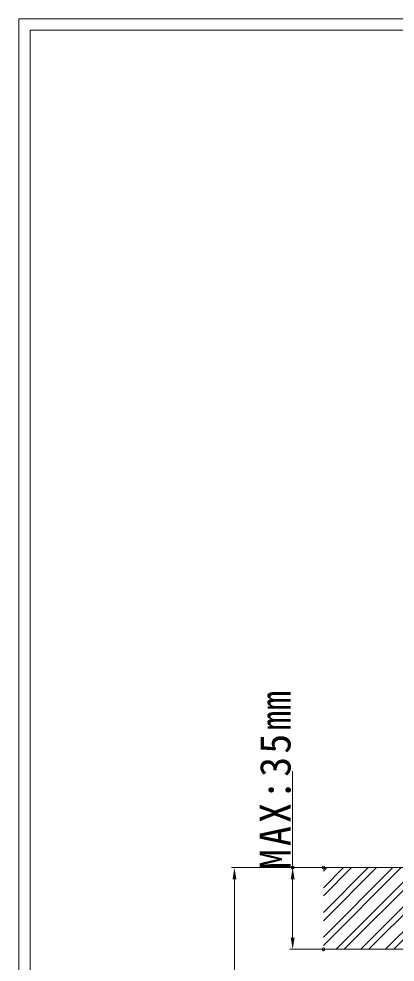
# Model space of a CAD drawing. Units: millimetres, scale not verified. Extents: x -461 to 461, y -319 to 319.
# Drawn here: x -460.8 to -299.3, y -85.5 to 318.8 of the extents above; entities that cross this region are included whole.
import ezdxf

# ---------------------------------------------------------------- set-up
doc = ezdxf.new("R2010")
doc.units = ezdxf.units.MM
doc.header["$LTSCALE"] = 3
doc.header["$PDMODE"] = 32
doc.header["$PDSIZE"] = 1.2
doc.layers.add('0-0_0', color=7, linetype='Continuous', lineweight=18)
doc.styles.add('ＭＳ ゴシック', font='')
doc.styles.get('ＭＳ ゴシック').set_extended_font_data('MS Gothic')

# ---------------------------------------------------------------- blocks, each defined once
blk = doc.blocks.new('X78')
at = {"layer": '0-0_0', "color": 3}
for p, q in [((2259.451, -1.946), (2268.039, 6.642)), ((2259.451, -12.552), (2278.646, 6.642)), ((2259.451, -23.159), (2289.252, 6.642)), ((2259.451, 5.125), (2260.968, 6.642)), ((2259.451, -5.481), (2271.575, 6.642)), ((2259.451, -16.088), (2282.181, 6.642)), ((2259.451, -26.694), (2292.788, 6.642)), ((2264.859, -28.358), (2299.859, 6.642)), ((2268.394, -28.358), (2303.394, 6.642)), ((2339.451, 3.808), (2342.285, 6.642)), ((2339.451, -6.799), (2352.892, 6.642)), ((2339.451, -17.405), (2363.499, 6.642)), ((2339.451, -28.012), (2374.105, 6.642)), ((2339.451, 0.272), (2345.821, 6.642)), ((2339.451, -10.334), (2356.427, 6.642)), ((2339.451, -20.941), (2367.034, 6.642)), ((2342.641, -28.358), (2377.641, 6.642)), ((2349.712, -28.358), (2384.451, 6.382)), ((2275.466, -28.358), (2304.451, 0.628)), ((2353.247, -28.358), (2384.451, 2.846)), ((2279.001, -28.358), (2304.451, -2.908)), ((2360.318, -28.358), (2384.451, -4.225)), ((2363.854, -28.358), (2384.451, -7.761)), ((2286.072, -28.358), (2304.451, -9.979)), ((2289.608, -28.358), (2304.451, -13.514)), ((2370.925, -28.358), (2384.451, -14.832)), ((2374.46, -28.358), (2384.451, -18.367)), ((2296.679, -28.358), (2304.451, -20.585)), ((2300.214, -28.358), (2304.451, -24.121)), ((2381.532, -28.358), (2384.451, -25.438))]:
    blk.add_line(p, q, dxfattribs=at)

msp = doc.modelspace()

# ---------------------------------------------------------------- linework, layer by layer
at = {"layer": '0-0_0'}
for p, q in [((-460.751, 318.828), (460.673, 318.828)), ((-460.751, -318.828), (-460.751, 318.828)), ((-455.88, 313.956), (455.801, 313.956)), ((-455.88, -313.956), (-455.88, 313.956)), ((-330.053, -44.982), (-205.053, -44.982)), ((-205.053, -79.982), (-330.053, -79.982)), ((-318.44, -79.979), (-271.057, -79.982))]:
    msp.add_line(p, q, dxfattribs=at)
at = {"layer": '0-0_0', "lineweight": 15}
for p, q in [((-343.248, -44.982), (-343.248, -3.646)), ((-330.678, -44.982), (-369.47, -44.982)), ((-330.678, -44.982), (-344.498, -44.982)), ((-368.22, -49.982), (-368.22, -236.387)), ((-343.248, -74.982), (-343.248, -49.982)), ((-330.678, -79.982), (-344.498, -79.982))]:
    msp.add_line(p, q, dxfattribs=at)
at = {"layer": '0-0_0'}
for p in [(-343.248, -44.982), (-330.053, -44.982), (-330.053, -79.982)]:
    msp.add_point(p, dxfattribs=at)
for points in [[(-369.054, -49.982), (-367.387, -49.982), (-368.22, -44.982)], [(-344.082, -49.982), (-342.415, -49.982), (-343.248, -44.982)], [(-344.082, -74.982), (-342.415, -74.982), (-343.248, -79.982)]]:
    msp.add_solid(points, dxfattribs=at)

# ---------------------------------------------------------------- block references
msp.add_blockref('X78', (-2589.504, -51.624), dxfattribs=at)

# ---------------------------------------------------------------- texts
at = {"layer": '0-0_0', "color": 3, "insert": (-343.931, -45.624), "char_height": 13.2, "attachment_point": 7, "rotation": 90, "style": 'ＭＳ ゴシック'}
msp.add_mtext('\\T1.16;\\W0.95;MAX:35㎜', dxfattribs=at)

doc.saveas('drawing.dxf')
